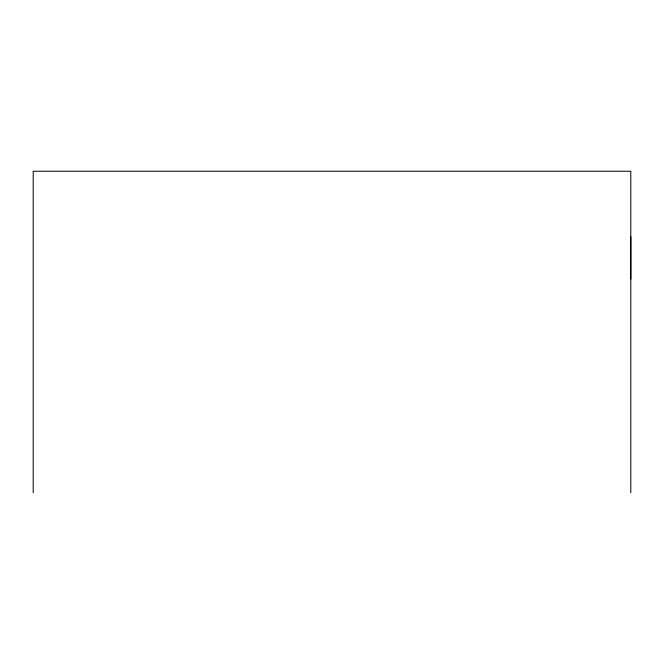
<?xml version="1.0" encoding="UTF-8"?>
<svg xmlns="http://www.w3.org/2000/svg" width="664" height="664" viewBox="0 0 664 664"><rect width="100%" height="100%" fill="white"/><g stroke="black" fill="none" stroke-linecap="round" stroke-linejoin="round"><path stroke-width="1" d="M630.8 279.046L630.8 236.816M630.8 492.754L630.8 171.246L33.2 171.246L33.2 492.754"/></g></svg>
